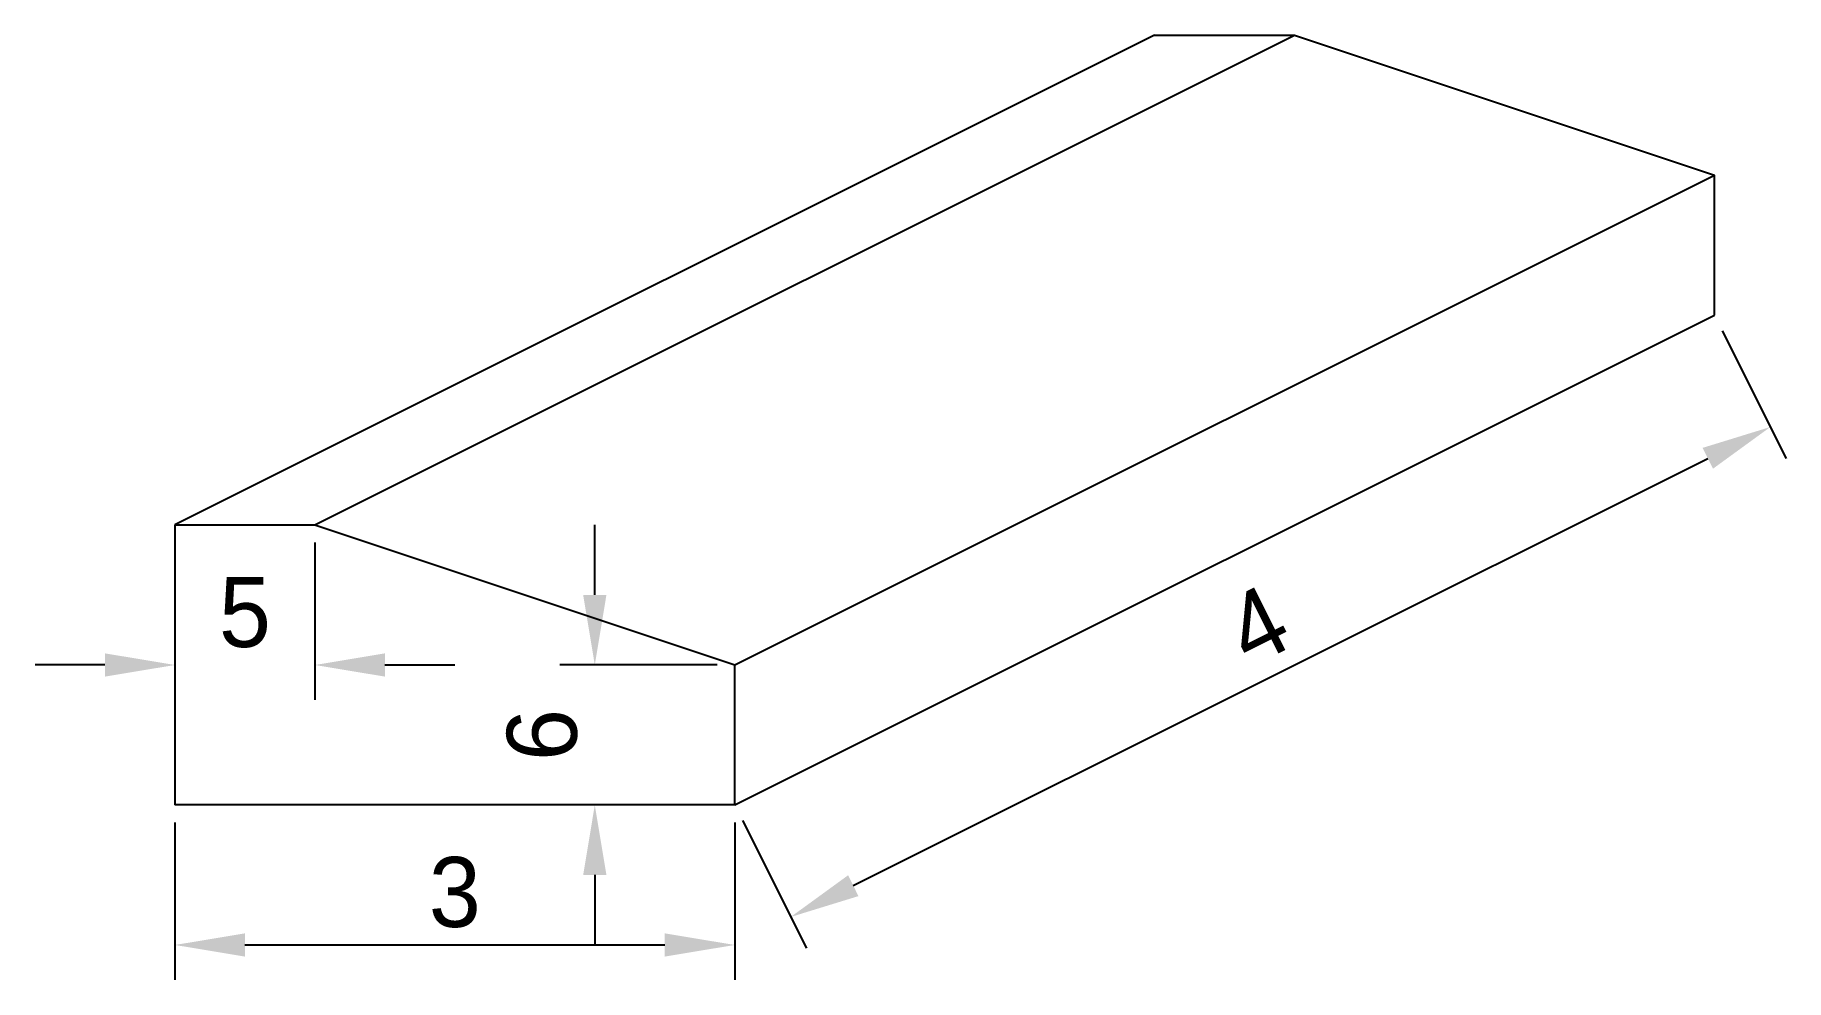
# Model space of a CAD drawing. Header units: millimetres. Extents: x -10 to 115, y -12 to 55.
import ezdxf

# ---------------------------------------------------------------- set-up
doc = ezdxf.new("R2010")
doc.units = ezdxf.units.MM
doc.layers.get('0').update_dxf_attribs({"color": 1, "lineweight": 25, "true_color": 0xff0000})
doc.layers.get('Defpoints').update_dxf_attribs({"true_color": 0xffffff})
doc.styles.add('QCADDimTextStyle', font='txt')
doc.dimstyles.new('QCADDimStyle', dxfattribs={"dimtxt": 5, "dimasz": 5, "dimexe": 2.5, "dimexo": 1.25, "dimgap": 1.25, "dimtad": 1, "dimtoh": 1, "dimdec": 4, "dimzin": 0, "dimdsep": 46, "dimtxsty": 'QCADDimTextStyle', "dimcen": 0.09, "dimadec": 0, "dimazin": 0, "dimtfac": 1, "dimtdec": 4, "dimtofl": 0, "dimtmove": 0, "dimatfit": 3, "dimfxl": 1, "dimtolj": 1, "dimtzin": 0, "dimarcsym": 0})

# ---------------------------------------------------------------- blocks, each defined once
blk = doc.blocks.new('*D1')
at = {"layer": 'Defpoints', "color": 0, "lineweight": -2}
for p, q in [((0, -1.25), (0, -12.5)), ((40, -1.25), (40, -12.5)), ((5, -10), (35, -10))]:
    blk.add_line(p, q, dxfattribs=at)
at = {"layer": 'Defpoints', "color": 0}
for p in [(0, 0), (40, 0), (40, -10)]:
    blk.add_point(p, dxfattribs=at)
for points in [[(5, -9.17), (5, -10.83), (0, -10)], [(35, -10.83), (35, -9.17), (40, -10)]]:
    blk.add_solid(points, dxfattribs=at)
at = {"layer": 'Defpoints', "color": 0, "insert": (20, -6.25), "char_height": 5, "attachment_point": 5, "style": 'QCADDimTextStyle'}
blk.add_mtext('\\A1;3', dxfattribs=at)
blk = doc.blocks.new('*D2')
at = {"layer": 'Defpoints', "color": 0, "lineweight": -2}
for p, q in [((0, 18.75), (0, 7.5)), ((10, 18.75), (10, 7.5)), ((-5, 10), (-10, 10)), ((15, 10), (20, 10))]:
    blk.add_line(p, q, dxfattribs=at)
at = {"layer": 'Defpoints', "color": 0}
for p in [(0, 20), (10, 20), (10, 10)]:
    blk.add_point(p, dxfattribs=at)
for points in [[(-5, 9.17), (-5, 10.83), (0, 10)], [(15, 10.83), (15, 9.17), (10, 10)]]:
    blk.add_solid(points, dxfattribs=at)
at = {"layer": 'Defpoints', "color": 0, "insert": (5, 13.75), "char_height": 5, "attachment_point": 5, "style": 'QCADDimTextStyle'}
blk.add_mtext('\\A1;5', dxfattribs=at)
blk = doc.blocks.new('*D3')
at = {"layer": 'Defpoints', "color": 0, "lineweight": -2}
for p, q in [((110.56, 33.88), (115.12, 24.76)), ((48.47, -5.76), (109.53, 24.76)), ((40.56, -1.12), (45.12, -10.24))]:
    blk.add_line(p, q, dxfattribs=at)
at = {"layer": 'Defpoints', "color": 0}
for p in [(110, 35), (114, 27), (40, 0)]:
    blk.add_point(p, dxfattribs=at)
for points in [[(109.9, 24.02), (109.16, 25.51), (114, 27)], [(48.1, -5.02), (48.84, -6.51), (44, -8)]]:
    blk.add_solid(points, dxfattribs=at)
at = {"layer": 'Defpoints', "color": 0, "insert": (77.32, 12.85), "char_height": 5, "attachment_point": 5, "rotation": 26.5651, "style": 'QCADDimTextStyle'}
blk.add_mtext('\\A1;4', dxfattribs=at)
blk = doc.blocks.new('*D4')
at = {"layer": 'Defpoints', "color": 0, "lineweight": -2}
for p, q in [((30, 15), (30, 20)), ((38.75, 10), (27.5, 10)), ((38.75, 0), (27.5, 0)), ((30, -5), (30, -10))]:
    blk.add_line(p, q, dxfattribs=at)
at = {"layer": 'Defpoints', "color": 0}
for p in [(30, 10), (40, 10), (40, 0)]:
    blk.add_point(p, dxfattribs=at)
for points in [[(29.17, 15), (30.83, 15), (30, 10)], [(30.83, -5), (29.17, -5), (30, 0)]]:
    blk.add_solid(points, dxfattribs=at)
at = {"layer": 'Defpoints', "color": 0, "insert": (26.25, 5), "char_height": 5, "attachment_point": 5, "rotation": 90, "style": 'QCADDimTextStyle'}
blk.add_mtext('\\A1;6', dxfattribs=at)

msp = doc.modelspace()

# ---------------------------------------------------------------- linework, layer by layer
for p, q in [((70, 55), (0, 20)), ((10, 20), (80, 55)), ((70, 55), (80, 55)), ((80, 55), (110, 45)), ((40, 10), (110, 45)), ((110, 35), (110, 45)), ((40, 0), (110, 35)), ((0, 20), (0, 0)), ((0, 20), (10, 20)), ((10, 20), (40, 10)), ((40, 0), (40, 10)), ((40, 0), (0, 0))]:
    msp.add_line(p, q)

# ---------------------------------------------------------------- dimensions: what is measured, and where the dimension line sits
at = {"layer": 'Defpoints'}
for p1, p2, distance, text, picture, middle in [((40, 0), (110, 35), -8.94427, '4', '*D3', (77.32295, 12.8541)), ((0, 0), (40, 0), -10, '3', '*D1', (20, -6.25))]:
    dim = msp.add_aligned_dim(p1=p1, p2=p2, distance=distance, text=text, dimstyle='QCADDimStyle', override={"dimtxt": 5, "dimasz": 5, "dimexe": 2.5, "dimexo": 1.25, "dimgap": 1.25, "dimzin": 8, "dimclrd": 0, "dimclre": 0, "dimclrt": 0, "dimazin": 2, "dimtmove": 2}, dxfattribs=at)
    dim.commit()
    dim.dimension.update_dxf_attribs({"geometry": picture, "text_midpoint": middle})
dim = msp.add_linear_dim(base=(10, 10), p1=(0, 20), p2=(10, 20), text='5', dimstyle='QCADDimStyle', override={"dimtxt": 5, "dimasz": 5, "dimexe": 2.5, "dimexo": 1.25, "dimgap": 1.25, "dimzin": 8, "dimclrd": 0, "dimclre": 0, "dimclrt": 0, "dimazin": 2, "dimtmove": 2}, dxfattribs=at)
dim.commit()
dim.dimension.update_dxf_attribs({"geometry": '*D2', "text_midpoint": (5, 13.75)})
dim = msp.add_linear_dim(base=(30, 10), p1=(40, 0), p2=(40, 10), angle=90, text='6', dimstyle='QCADDimStyle', override={"dimtxt": 5, "dimasz": 5, "dimexe": 2.5, "dimexo": 1.25, "dimgap": 1.25, "dimzin": 8, "dimclrd": 0, "dimclre": 0, "dimclrt": 0, "dimazin": 2, "dimtmove": 2}, dxfattribs=at)
dim.commit()
dim.dimension.update_dxf_attribs({"geometry": '*D4', "text_midpoint": (26.25, 5)})

doc.saveas('drawing.dxf')
